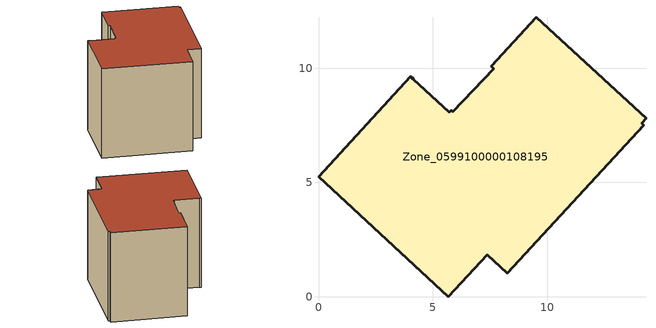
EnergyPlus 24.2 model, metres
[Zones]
Zone_0599100000108195
 floor ground (C_G): 7.38,1.84 5.69,0 0,5.26 4.02,9.63 4.11,9.55 4.15,9.51 5.72,8.07 5.8,8.16 5.88,8.09 7.66,9.98 7.56,10.07 9.53,12.22 14.32,7.81 14.14,7.58 14.22,7.5 8.26,1.02 z0
 wall outside (C_F): 4.02,9.63 0,5.26 5.69,0 7.38,1.84 8.26,1.02 14.22,7.5 14.14,7.58 14.32,7.81 9.53,12.22 7.56,10.07 7.66,9.98 5.88,8.09 5.8,8.16 5.72,8.07 4.15,9.51 4.11,9.55 4.02,9.63 z0:8.09
 roof outside (C_R): 5.72,8.07 4.15,9.51 4.11,9.55 4.02,9.63 0,5.26 5.69,0 7.38,1.84 8.26,1.02 14.22,7.5 14.14,7.58 14.32,7.81 9.53,12.22 7.56,10.07 7.66,9.98 5.88,8.09 5.8,8.16 z8.09
[BUILDING]
Pand.0599100000108195: North Axis=0; Terrain=City; Loads Convergence Tolerance Value=0.04; Temperature Convergence Tolerance Value=0.4; Solar Distribution=FullExterior; Maximum Number of Warmup Days=25; Minimum Number of Warmup Days=1
[Site:Location]
Rotterdam.The.Hague.AP_ZH_NLD Design_Conditions: Latitude=51.96; Longitude=4.45; Time Zone=1; Elevation=-4.5
[SITE:GROUNDTEMPERATURE:BUILDINGSURFACE]
18, 18, 18, 18, 18, 18, 18, 18, 18, 18, 18, 18
[MATERIAL] Thermal Absorptance=0.9; Solar Absorptance=0.7; Visible Absorptance=0.7
Name | Roughness | Thickness | Conductivity | Density | Specific Heat
G.TC.1975-1991 | MediumSmooth | 0.15 | 0.288461 | 540 | 1210
F.TC.1975-1991 | Rough | 0.3 | 0.230769 | 1920 | 840
R.TC.1975-1991 | MediumRough | 0.2 | 0.153846 | 1500 | 1000
[CONSTRUCTION]
C_G: G.TC.1975-1991
C_F: F.TC.1975-1991
C_R: R.TC.1975-1991
[ZONE]
Zone_0599100000108195: Type=1; Multiplier=1; Ceiling Height=Autocalculate; Volume=Autocalculate; Floor Area=autocalculate; Part of Total Floor Area=Yes
[ZONEINFILTRATION:DESIGNFLOWRATE]
Infil_Zone_0599100000108195: Zone or ZoneList or Space or SpaceList=Zone_0599100000108195; Schedule=AlwaysOn; Design Flow Rate Calculation Method=Flow/Area; Flow Rate per Floor Area=0.003; Constant Term Coefficient=1; Temperature Term Coefficient=0; Velocity Term Coefficient=0; Velocity Squared Term Coefficient=0
[HVACTEMPLATE:ZONE:IDEALLOADSAIRSYSTEM]
Zone_0599100000108195: Maximum Heating Supply Air Temperature=50; Minimum Cooling Supply Air Temperature=13; Maximum Heating Supply Air Humidity Ratio=0.0156; Minimum Cooling Supply Air Humidity Ratio=0.0077; Heating Limit=NoLimit; Cooling Limit=NoLimit; Dehumidification Control Type=ConstantSensibleHeatRatio; Cooling Sensible Heat Ratio=0.7; Dehumidification Setpoint=60; Humidification Control Type=None; Humidification Setpoint=30; Outdoor Air Method=None; Outdoor Air Flow Rate per Person=0.00944; Outdoor Air Flow Rate per Zone Floor Area=0; Outdoor Air Flow Rate per Zone=0; Demand Controlled Ventilation Type=None; Outdoor Air Economizer Type=NoEconomizer; Heat Recovery Type=None; Sensible Heat Recovery Effectiveness=0.7; Latent Heat Recovery Effectiveness=0.65
[ZONECONTROL:THERMOSTAT]
ThermostatControl_Zone_0599100000108195: Zone or ZoneList=Zone_0599100000108195; Control Type Schedule=DualSetpointControlType; Control 1=Thermostat_Zone_0599100000108195; Temperature Difference Between Cutout And Setpoint=0
[THERMOSTATSETPOINT:DUALSETPOINT]
Thermostat_Zone_0599100000108195: Heating Setpoint Temperature Schedule=HeatingSetpoint_Zone_0599100000108195; Cooling Setpoint Temperature Schedule=CoolingSetpoint_Zone_0599100000108195
[SCHEDULE:COMPACT]
HeatingSetpoint_Zone_0599100000108195: Through: 12/31, For: AllDays, Until: 24:00, 21
CoolingSetpoint_Zone_0599100000108195: Through: 12/31, For: AllDays, Until: 24:00, 24
DualSetpointControlType: Through: 12/31, For: AllDays, Until: 24:00, 4
AlwaysOn: Through: 12/31, For: AllDays, Until: 24:00, 1
